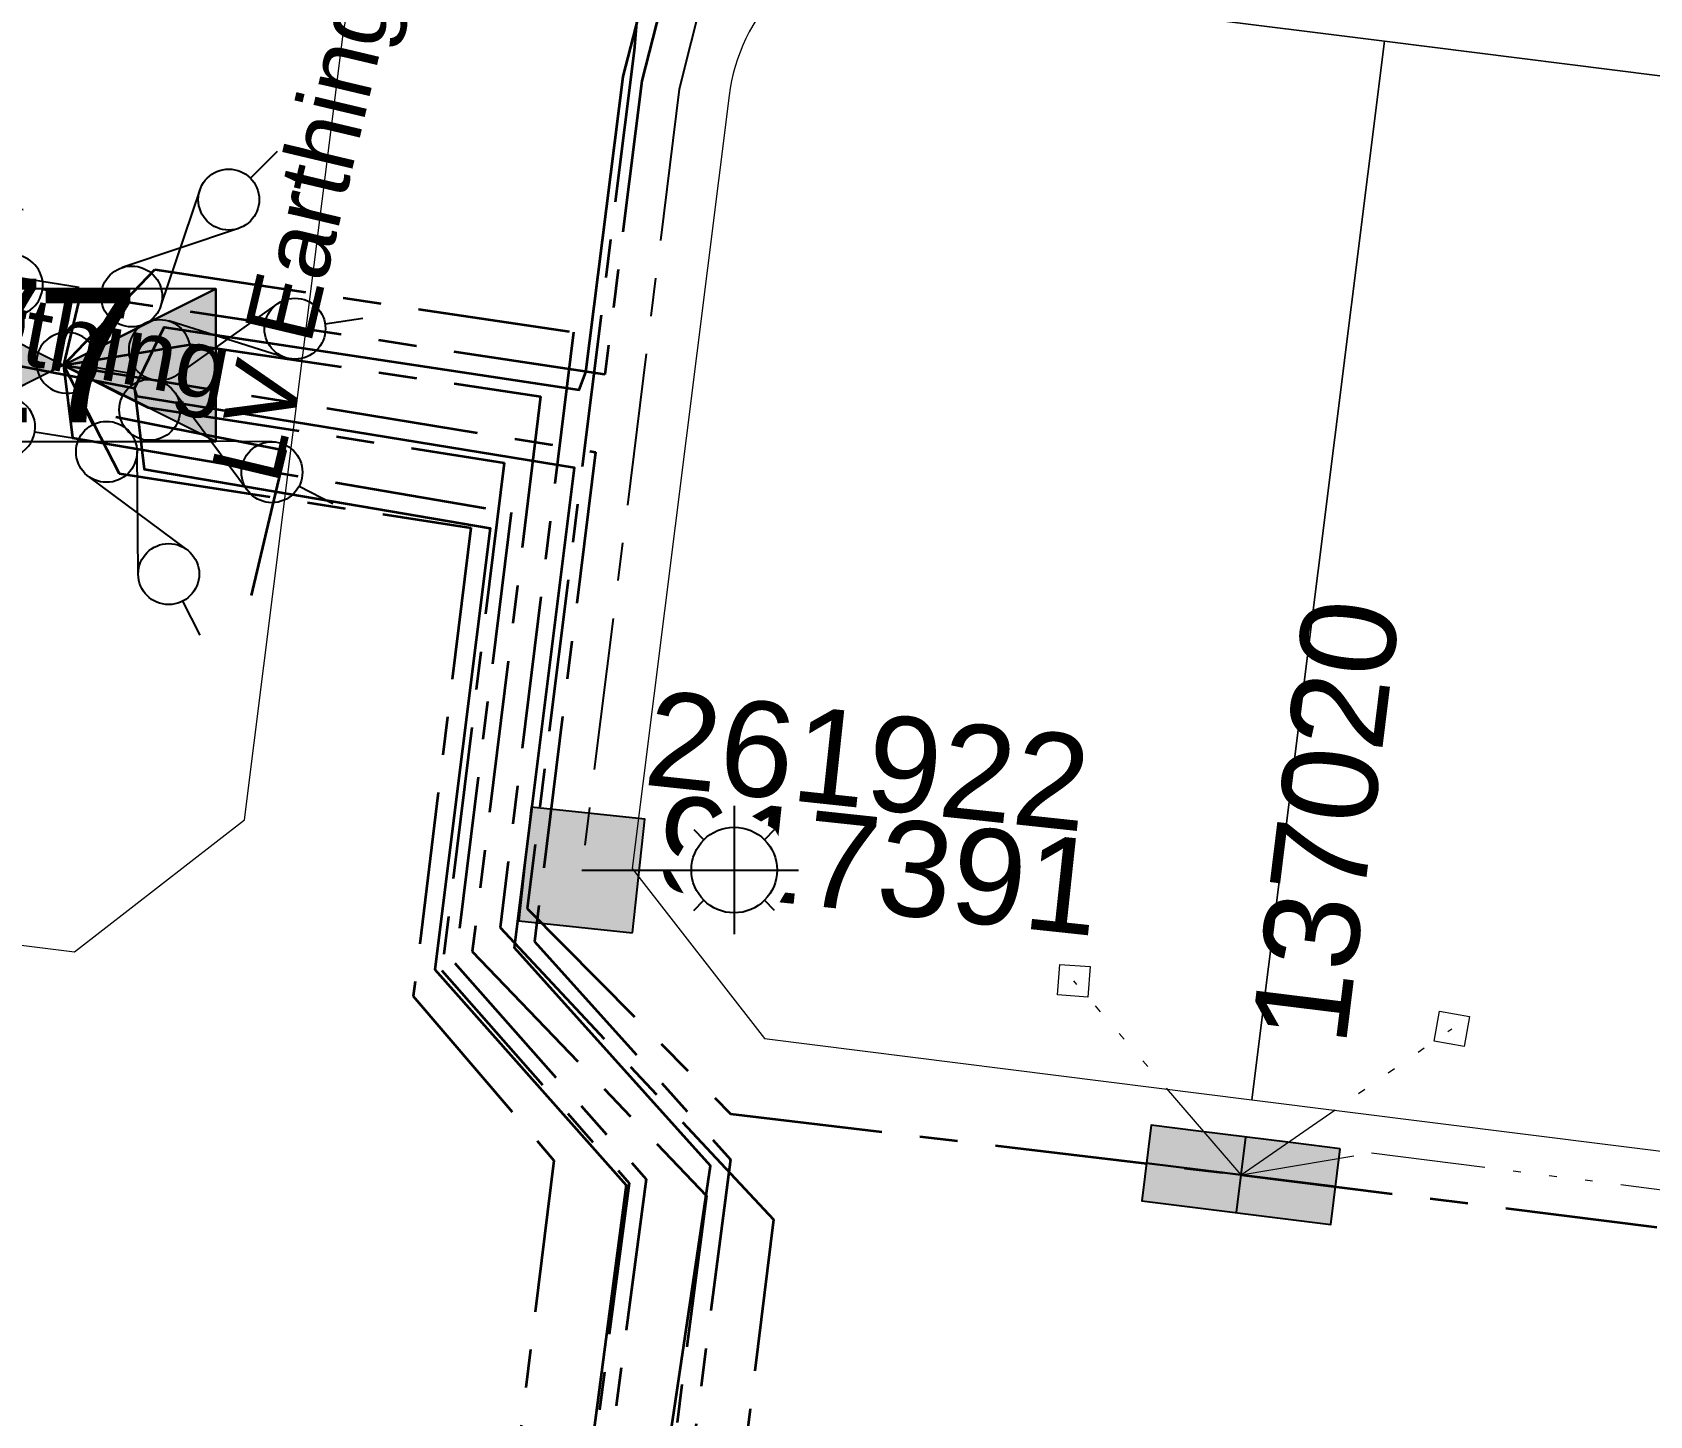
# Model space of a CAD drawing. Header units: metres. Extents: x 264899 to 270320, y 6185871 to 6191197.
# Drawn here: x 268021.67 to 268064.12, y 6186492.77 to 6186529.08 of the extents above; entities that cross this region are included whole.
import ezdxf
from ezdxf.enums import TextEntityAlignment as Align

# ---------------------------------------------------------------- set-up
doc = ezdxf.new("R2010")
doc.units = ezdxf.units.M
doc.linetypes.add('Cable Exist UG', pattern=[7, 4, -1, 1, -1])
doc.linetypes.add('PHANTOMX2', pattern=[6.6, 3, -0.75, 0.2, -0.75, 0.2, -0.75, 0.2, -0.75])
doc.layers.get('0').update_dxf_attribs({"color": 6})
for name, color, linetype, lineweight in [('_User_HV_Exist', 1, 'Continuous', 35), ('_User_LV_Exist', 5, 'Continuous', 35), ('Cadastre Land Parcels_SP_EXT', 118, 'Continuous', 15), ('Mains_HV_EXT', 13, 'Continuous', 25), ('Mains_LV_EXT', 163, 'Continuous', 25), ('Mains_LV_SL_EXT', 135, 'Continuous', 25), ('Services_SP_EXT', 42, 'PHANTOMX2', 20)]:
    doc.layers.add(name, color=color, linetype=linetype, lineweight=lineweight)
for name, color, linetype in [('Equip_HV_EXT', 7, 'Continuous'), ('Equip_LV_EXT', 7, 'Continuous'), ('Equip_SP_SL_EXT', 7, 'Continuous'), ('Sub_SP_EXT', 7, 'Continuous'), ('SupportsUG_SP_LV_EXT', 7, 'Continuous'), ('SupportsUG_SP_LV_SL_EXT', 7, 'Continuous')]:
    doc.layers.add(name, color=color, linetype=linetype)
doc.layers.get('0').freeze()
doc.styles.add('COLUMN_LABEL', font='arial.ttf', dxfattribs={"height": 2})
doc.styles.add('iecARIAL', font='arial.ttf', dxfattribs={"height": 2})
doc.styles.add('POLE_LABEL', font='arial.ttf', dxfattribs={"height": 2})
doc.styles.add('SL_LABEL', font='arial.ttf', dxfattribs={"height": 2})
doc.styles.get("Standard").update_dxf_attribs({"font": 'arial.ttf'})
doc.styles.add('SWITCH_LABEL', font='arial.ttf', dxfattribs={"height": 2})
doc.linetypes.add('Cable E UG', pattern='A,5,-0.1,["E",Standard,S=1.5,R=0,X=0,Y=-0.75],-1.45', length=6.55)

# ---------------------------------------------------------------- blocks, each defined once
blk = doc.blocks.new('SUB_PADMOUNT_EXT')
at = {"ltscale": 10}
h = blk.add_hatch(color=256, dxfattribs=at)
h.dxf.hatch_style = 1
h.paths.add_polyline_path([(4, -2), (0, 0), (4, 2)])
h.paths.add_polyline_path([(-4, -2), (-4, 2), (0, 0)])
blk.add_line((4, 2), (-4, -2))
blk.add_lwpolyline([(-4, -2), (4, -2), (4, 2), (-4, 2)], close=True)
at = {"ltscale": 10, "flags": 128}
for points in [[(-4, -2), (-4, 2), (0, 0)], [(4, -2), (0, 0), (4, 2)]]:
    blk.add_lwpolyline(points, close=True, dxfattribs=at)
at = {"flags": 8}
blk.add_attdef('ASSET_NUM', text='', height=2.5, dxfattribs=at).set_placement((0, 5), align=Align.MIDDLE_CENTER)
for tag, flags, p in [('STREET_CODE', 9, (1.5, 0)), ('OPERATING_VOLTAGE', 9, (1.5, -0.4)), ('NO_PHASES', 9, (1.5, -0.2)), ('ORIENTATION', 9, (1.5, -0.6)), ('OWNED_BY', 9, (1.5, -0.8)), ('OPERATED_BY', 9, (1.5, -1)), ('MAINTAINED_BY', 9, (1.5, -1.2)), ('SECONDARY_VOLTAGE', 9, (1.5, -1.6)), ('STATE', 9, (1.5, -1.8)), ('CONSTRUCTED_VOLTAGE', 9, (1.5, -1.4)), ('SUBSTATION_TYPE', 9, (1.5, -2.2)), ('PARENT', 9, (1.5, -2)), ('USAGE', 9, (1.5, -2.4)), ('LEGEND', 9, (1.5, -2.6)), ('SUBURB', 9, (1.5, -2.8)), ('STREETNAME', 9, (1.5, -3)), ('LOCATION', 9, (1.5, -3.2)), ('NOTES', 9, (1.5, -3.4)), ('Z', 1, (1.5, -3.6))]:
    blk.add_attdef(tag, text='', height=0.2, dxfattribs=dict(flags=flags)).set_placement(p, align=Align.MIDDLE_LEFT)
blk = doc.blocks.new('COLUMN_EXT')
blk.add_hatch(color=256).paths.add_polyline_path([(1.5, -1.5), (1.5, 1.5), (-1.5, 1.5), (-1.5, -1.5)])
blk.add_lwpolyline([(1.5, 1.5), (-1.5, 1.5), (-1.5, -1.5), (1.5, -1.5)], close=True)
at = {"flags": 1}
blk.add_attdef('Z', (-1.813, 2.351), '', height=0.2, rotation=180, dxfattribs=at)
at = {"flags": 9}
for tag, p in [('STREETNAME', (-1.813, 1.6)), ('SUBURB', (-1.813, 1.8)), ('NOTES', (-1.813, 2)), ('LOCATION', (-1.813, 1.4)), ('LEGEND', (-1.813, 1.2)), ('USAGE', (-1.813, 1)), ('STATE', (-1.813, 0.8)), ('COLUMN_TYPE', (-1.813, 0.4)), ('OWNED_BY', (-1.813, 0.6))]:
    blk.add_attdef(tag, text='', height=0.2, rotation=180, dxfattribs=at).set_placement(p, align=Align.MIDDLE_LEFT)
for tag, style, p in [('STRUCTURE_PLANT_NUMBER', 'POLE_LABEL', (-1.813, -0.031)), ('STREET_CODE', 'COLUMN_LABEL', (-1.813, 0.2))]:
    blk.add_attdef(tag, text='', height=0.2, rotation=180, dxfattribs=dict(at, style=style)).set_placement(p, align=Align.MIDDLE_LEFT)
at = {"style": 'COLUMN_LABEL', "width": 0.9, "flags": 8}
blk.add_attdef('ASSET_NUM', text='', height=2, rotation=270, dxfattribs=at).set_placement((2, -4), align=Align.MIDDLE_LEFT)
blk = doc.blocks.new('PILLAR_EXT')
blk.add_hatch(color=256).paths.add_polyline_path([(-2.5, 1), (-2.5, -1), (2.5, -1), (2.5, 1)])
for p, q in [((0, 1), (0, -1)), ((-2.5, 0), (2.5, 0))]:
    blk.add_line(p, q)
at = {"ltscale": 10}
blk.add_line((2.5, 0), (-2.5, 0), dxfattribs=at)
blk.add_lwpolyline([(-2.5, -1), (-1.25, -1), (1.25, -1), (2.5, -1), (2.5, 1), (-2.5, 1)], close=True)
at = {"width": 0.9, "flags": 8}
blk.add_attdef('ASSET_NUM', text='', height=2, rotation=90, dxfattribs=at).set_placement((-2, 4), align=Align.MIDDLE_LEFT)
for tag, p, flags in [('OWNED_BY', (0, -0.2), 9), ('STATE', (0, -0.4), 9), ('SUPPORT_TYPE', (0, -0.6), 9), ('USAGE', (0, -0.8), 9), ('LEGEND', (0, -1), 9), ('LOCATION', (0, -1.2), 9), ('NOTES', (0, -1.4), 9), ('STREETNAME', (0, -1.8), 9), ('PARENT', (0, -1.6), 9), ('SUBURB', (0, -2), 1)]:
    blk.add_attdef(tag, p, '', height=0.2, dxfattribs=dict(flags=flags))
blk = doc.blocks.new('SL_LANTERN_EXT')
at = {"flags": 9}
for tag, p in [('LRATECODE', (-7.4, 0)), ('LOUTREACHVOCAB', (-7.2, 0)), ('LOUTREACH', (-7, 0)), ('LANTNUMBER', (-6.6, 0)), ('LNEW', (-6.4, 0)), ('LMASTVOCAB', (-6.2, 0)), ('LMAST', (-6, 0)), ('LLAMPVOCAB', (-5.8, 0)), ('LLAMP', (-5.6, 0)), ('LEXIST', (-5.4, 0)), ('LCHARGE3PERCENT', (-5.2, 0)), ('LCHARGE3', (-5, 0)), ('LCHARGE2PERCENT', (-4.8, 0)), ('LCHARGE2', (-4.6, 0)), ('LCHARGE1PERCENT', (-4.4, 0)), ('LCHARGE1', (-4.2, 0)), ('LCATEGORY', (-4, 0)), ('LBRACKETVOCAB', (-3.8, 0)), ('LBRACKET', (-3.6, 0)), ('LKINGHEIGHT', (-3.4, 0)), ('CREPLACE', (-3.2, 0)), ('CREMOVE', (-3, 0)), ('CNUMBER', (-2.8, 0)), ('CNEW', (-2.6, 0)), ('CEXIST', (-2.4, 0)), ('USAGE', (-2.2, 0)), ('STATE', (-2, 0)), ('OWNED_BY', (-1.8, 0)), ('ORIENTATION', (-1.6, 0)), ('OPERATING_VOLTAGE', (-1.4, 0)), ('NO_PHASES', (-1.2, 0)), ('LANTERN_TYPE', (-1, 0)), ('LANTERN_PURPOSE', (-0.8, 0)), ('CONTROL_TYPE', (-0.6, 0)), ('CONSTRUCTED_VOLTAGE', (-0.4, 0))]:
    blk.add_attdef(tag, text='', height=0.001, rotation=270, dxfattribs=at).set_placement(p, align=Align.MIDDLE_LEFT)
at = {"style": 'SL_LABEL', "flags": 9}
blk.add_attdef('STREET_CODE', text='', height=0.001, rotation=270, dxfattribs=at).set_placement((0.001, 0), align=Align.MIDDLE_LEFT)
at = {"flags": 1}
blk.add_attdef('Z', (0, 0), '', height=0.001, rotation=270, dxfattribs=at)
at = {"width": 0.9}
blk.add_attdef('LNUMBER', text='', height=1, dxfattribs=at).set_placement((7, -1), align=Align.MIDDLE_LEFT)
at = {"flags": 9}
for tag, p in [('LREMOVE', (0, -7.6)), ('LREPLACE', (0, -7.8)), ('LTYPE', (0, -8)), ('LTYPEVOCAB', (0, -8.2)), ('LEGEND', (0, -8.4)), ('SUBURB', (0, -8.6)), ('STREETNAME', (0, -8.8)), ('LOCATION', (0, -9)), ('NOTES', (0, -9.2)), ('MAINTAINED_BY', (0, -9.863))]:
    blk.add_attdef(tag, text='', height=0.001, dxfattribs=at).set_placement(p, align=Align.MIDDLE_LEFT)
blk.add_attdef('OPERATED_BY', (0, -9.607), '', height=0.001, dxfattribs=at)
blk.add_wipeout([(5.688, 0), (5.061, -1.061), (4, -1.688), (2.939, -1.061), (2.313, 0), (2.939, 1.061), (4, 1.687), (5.061, 1.061)])
for p, q in [((4, 1.687), (4, 0)), ((2.939, 1.061), (3.205, 0.795)), ((5.061, 1.061), (4.795, 0.795)), ((0, 0), (4, 0)), ((4, 0), (5.688, 0)), ((4, 0), (4, -1.688)), ((2.939, -1.061), (3.205, -0.795)), ((5.061, -1.061), (4.795, -0.795))]:
    blk.add_line(p, q)
blk.add_circle((4, 0), 1.125)
blk = doc.blocks.new('CCP_EXT')
at = {"flags": 9}
for tag, p in [('OWNED_BY', (0, -1)), ('USAGE', (0, -1.2)), ('STATE', (0, -1.8)), ('LEGEND', (0, -1.4)), ('LIFE_SUPPORT', (0, -1.6)), ('NOTES', (0, -2))]:
    blk.add_attdef(tag, text='', height=0.2, dxfattribs=at).set_placement(p, align=Align.MIDDLE_LEFT)
blk.add_wipeout([(0, 0.566), (0.566, 0), (0, -0.566), (-0.566, 0)])
blk.add_lwpolyline([(-0.566, 0), (0, 0.566), (0.566, 0), (0, -0.566), (-0.566, 0)])
at = {"flags": 1}
blk.add_attdef('Z', (0, 0), '', height=0.2, dxfattribs=at)
at = {"flags": 9}
for tag, p in [('CCP_TYPE', (0, 0)), ('CONSTRUCTED_VOLTAGE', (0, -0.2)), ('NO_PHASES', (0, -0.4)), ('OPERATING_VOLTAGE', (0, -0.6)), ('ORIENTATION', (0, -0.8))]:
    blk.add_attdef(tag, text='', height=0.2, dxfattribs=at).set_placement(p, align=Align.MIDDLE_LEFT)
blk = doc.blocks.new('LV_UG_DFUSE_CLOSED_EXT')
for points in [[(5.04, 0.726), (2.156, -0.717)], [(5.049, -0.707), (2.156, 0.717)], [(1, 0), (0, 0)], [(6.2, 0.013), (7.2, 0.013)]]:
    blk.add_lwpolyline(points)
for centre in [(1.8, 0), (5.4, 0.011)]:
    blk.add_circle(centre, 0.8)
at = {"flags": 9}
for tag, p in [('ACTUAL_STATUS', (0, 0)), ('CONSTRUCTED_VOLTAGE', (0, -0.2)), ('NO_PHASES', (0, -0.4)), ('OPERATING_VOLTAGE', (0, -0.6)), ('ORIENTATION', (0, -0.8)), ('STATE', (0, -1)), ('SWITCH_TYPE', (0, -1.2)), ('USAGE', (0, -1.4)), ('NOTES', (0, -1.6))]:
    blk.add_attdef(tag, text='', height=0.2, dxfattribs=at).set_placement(p, align=Align.MIDDLE_LEFT)
at = {"flags": 1}
blk.add_attdef('Z', (0, 0), '', height=0.2, dxfattribs=at)
blk = doc.blocks.new('SWG_HOLEC_SU_EXT')
blk.add_line((1.8, -2), (5.8, -2))
for points in [[(1.8, -0.8, 1), (1.8, 0.8, 1)], [(5.8, -0.8, 1), (5.8, 0.8, 1)]]:
    blk.add_lwpolyline(points, format="xyb", close=True)
for points in [[(1, 0), (0, 0)], [(6.6, 0), (7.6, 0)]]:
    blk.add_lwpolyline(points)
at = {"style": 'SWITCH_LABEL', "flags": 8}
blk.add_attdef('ASSET_NUM', text='', height=2.5, rotation=179.9544, dxfattribs=at).set_placement((-2.4, 0), align=Align.MIDDLE_LEFT)
at = {"flags": 1}
blk.add_attdef('Z', (0, 0), '', height=0.2, dxfattribs=at)
at = {"flags": 9}
for tag, p in [('ACTUAL_STATUS', (0, -0.4)), ('CONSTRUCTED_VOLTAGE', (0, -0.6)), ('NO_PHASES', (0, -0.8)), ('OPERATING_VOLTAGE', (0, -1)), ('ORIENTATION', (0, -1.2)), ('OWNED_BY', (0, -1.4)), ('STATE', (0, -1.8)), ('PARENT', (0, -1.6)), ('SWITCH_TYPE', (0, -2)), ('USAGE', (0, -2.2)), ('STREETNAME', (0, -2.6)), ('LOCATION', (0, -2.4)), ('SUBURB', (0, -2.8)), ('NOTES', (0, -3))]:
    blk.add_attdef(tag, text='', height=0.2, dxfattribs=at).set_placement(p, align=Align.MIDDLE_LEFT)
at = {"style": 'SWITCH_LABEL', "flags": 9}
blk.add_attdef('STREET_CODE', text='', height=0.2, dxfattribs=at).set_placement((0, -0.2), align=Align.MIDDLE_LEFT)

msp = doc.modelspace()

# ---------------------------------------------------------------- linework, layer by layer
at = {"layer": '_User_HV_Exist', "linetype": 'Cable Exist UG'}
msp.add_lwpolyline([(268109.711, 6186613.144), (268104.511, 6186608.328), (268111.06, 6186601.015), (268111.06, 6186601.015), (268104.778, 6186594.954), (268092.695, 6186583.453), (268079.616, 6186570.968), (268066.634, 6186558.528), (268039.719, 6186532.808), (268038.639, 6186531.604), (268037.671, 6186527.81), (268036.7, 6186520.097), (268022.928, 6186522.179), (268022.492, 6186520.342)], dxfattribs=at)
at = {"layer": '_User_HV_Exist', "linetype": 'Cable E UG'}
for points in [[(268024.354, 6186519.726), (268025.136, 6186521.34), (268025.136, 6186521.34), (268036.027, 6186519.693), (268036.203, 6186520.159), (268036.203, 6186520.159), (268037.182, 6186527.923), (268038.198, 6186531.861), (268039.359, 6186533.155), (268066.287, 6186558.888), (268079.269, 6186571.328), (268092.348, 6186583.813), (268104.43, 6186595.314), (268110.367, 6186601.042), (268104.137, 6186607.996), (268103.769, 6186608.418), (268103.769, 6186608.418), (268107.756, 6186612.12), (268107.826, 6186612.936)], [(268024.354, 6186519.726), (268006.805, 6186523.124)], [(268023.868, 6186518.983), (268028.32, 6186518.101), (268027.971, 6186516.629)], [(268027.971, 6186516.629), (268027.416, 6186514.294)]]:
    msp.add_lwpolyline(points, dxfattribs=at)
at = {"layer": '_User_LV_Exist', "linetype": 'Cable Exist UG'}
msp.add_lwpolyline([(268053.397, 6186499.088), (268103.575, 6186492.789)], dxfattribs=at)
at = {"layer": 'Cadastre Land Parcels_SP_EXT', "linetype": 'Continuous'}
for points in [[(268089.117, 6186534.388), (268068.704, 6186556.388), (268041.876, 6186530.76), (268057.16, 6186528.843), (268073.833, 6186526.751), (268080.275, 6186525.942), (268089.117, 6186534.388)], [(268057.16, 6186528.843), (268041.876, 6186530.76), (268041.431, 6186530.335), (268041.292, 6186530.198), (268041.159, 6186530.054), (268041.031, 6186529.905), (268040.91, 6186529.751), (268040.795, 6186529.592), (268040.687, 6186529.429), (268040.585, 6186529.262), (268040.49, 6186529.091), (268040.402, 6186528.916), (268040.321, 6186528.738), (268040.247, 6186528.556), (268040.181, 6186528.372), (268040.121, 6186528.185), (268040.07, 6186527.997), (268040.027, 6186527.806), (268039.991, 6186527.613), (268039.962, 6186527.419), (268037.417, 6186507.13), (268040.888, 6186502.663), (268053.676, 6186501.057), (268057.16, 6186528.843)], [(268073.833, 6186526.751), (268057.16, 6186528.843), (268053.676, 6186501.057), (268070.348, 6186498.963), (268073.833, 6186526.751)]]:
    msp.add_lwpolyline(points, close=True, dxfattribs=at)
msp.add_lwpolyline([(268014.638, 6186505.955), (268022.776, 6186504.938), (268027.242, 6186508.408), (268027.242, 6186508.408), (268029.787, 6186528.692), (268029.834, 6186529.033), (268029.888, 6186529.374)], dxfattribs=at)
at = {"layer": 'Mains_HV_EXT', "linetype": 'Cable Exist UG'}
msp.add_lwpolyline([(268109.711, 6186613.144), (268104.511, 6186608.328), (268111.06, 6186601.015), (268111.06, 6186601.015), (268104.778, 6186594.954), (268092.695, 6186583.453), (268079.616, 6186570.968), (268066.634, 6186558.528), (268039.719, 6186532.808), (268038.639, 6186531.604), (268037.671, 6186527.81), (268036.7, 6186520.097), (268022.928, 6186522.179), (268022.492, 6186520.342)], dxfattribs=at)
at = {"layer": 'Mains_HV_EXT', "linetype": 'Cable E UG'}
for points in [[(268024.354, 6186519.726), (268025.136, 6186521.34), (268025.136, 6186521.34), (268036.027, 6186519.693), (268036.203, 6186520.159), (268036.203, 6186520.159), (268037.182, 6186527.923), (268038.198, 6186531.861), (268039.359, 6186533.155), (268066.287, 6186558.888), (268079.269, 6186571.328), (268092.348, 6186583.813), (268104.43, 6186595.314), (268110.367, 6186601.042), (268104.137, 6186607.996), (268103.769, 6186608.418), (268103.769, 6186608.418), (268107.756, 6186612.12), (268107.826, 6186612.936)], [(268024.354, 6186519.726), (268006.805, 6186523.124)], [(268023.868, 6186518.983), (268028.32, 6186518.101), (268027.971, 6186516.629)], [(268027.971, 6186516.629), (268027.416, 6186514.294)]]:
    msp.add_lwpolyline(points, dxfattribs=at)
at = {"layer": 'Mains_LV_EXT', "linetype": 'Cable Exist UG'}
msp.add_lwpolyline([(268053.397, 6186499.088), (268103.575, 6186492.789)], dxfattribs=at)
at = {"layer": 'Services_SP_EXT'}
msp.add_lwpolyline([(268053.397, 6186499.088), (268056.82, 6186499.669), (268056.82, 6186499.669), (268070.237, 6186497.952), (268075.618, 6186500.807)], dxfattribs=at)

# ---------------------------------------------------------------- block references
at = {"layer": 'Equip_HV_EXT'}
ref = msp.add_blockref('SWG_HOLEC_SU_EXT', (268022.928, 6186522.179), dxfattribs=dict(at, rotation=171.6802411645291))
ref.add_attrib('ASSET_NUM', 'C8298', dxfattribs={"layer": '0', "height": 2.5, "style": 'SWITCH_LABEL'}).set_placement((268020.529, 6186523.429), align=Align.BOTTOM_RIGHT)
ref = msp.add_blockref('SWG_HOLEC_SU_EXT', (268024.354, 6186520.116), dxfattribs=dict(at, rotation=170.7810813348501))
ref.add_attrib('ASSET_NUM', 'C8297', dxfattribs={"layer": '0', "height": 2.5, "style": 'SWITCH_LABEL'}).set_placement((268021.955, 6186521.366), align=Align.MIDDLE_RIGHT)
ref = msp.add_blockref('SWG_HOLEC_SU_EXT', (268022.726, 6186518.435), dxfattribs=dict(at, rotation=170.968928191344))
ref.add_attrib('ASSET_NUM', 'C8295', dxfattribs={"layer": '0', "height": 2.5, "style": 'SWITCH_LABEL'}).set_placement((268020.327, 6186519.685), align=Align.TOP_RIGHT)
at = {"layer": 'Equip_LV_EXT'}
for p, rotation in [((268023.004, 6186520.877), 44.78108130601591), ((268023.231, 6186520.465), 8.781081147806029), ((268023.154, 6186519.992), 332.7810813309308), ((268022.809, 6186519.673), 296.7810811935132)]:
    msp.add_blockref('LV_UG_DFUSE_CLOSED_EXT', p, dxfattribs=dict(at, rotation=rotation))
at = {"layer": 'Sub_SP_EXT'}
ref = msp.add_blockref('SUB_PADMOUNT_EXT', (268022.492, 6186520.342), dxfattribs=at)
ref.add_attrib('ASSET_NUM', '34827', dxfattribs={"layer": '0', "height": 3.5}).set_placement((268024.492, 6186520.592), align=Align.MIDDLE_RIGHT)
at = {"layer": 'SupportsUG_SP_LV_EXT'}
ref = msp.add_blockref('PILLAR_EXT', (268053.397, 6186499.088), dxfattribs=dict(at, rotation=172.8918030135714))
ref.add_attrib('ASSET_NUM', '137020', dxfattribs={"layer": '0', "height": 2.5, "rotation": 82.9665, "style": 'iecARIAL'}).set_placement((268054.897, 6186502.588), align=Align.MIDDLE_LEFT)
at = {"layer": 'SupportsUG_SP_LV_SL_EXT'}
ref = msp.add_blockref('COLUMN_EXT', (268036.094, 6186507.089), dxfattribs=dict(at, rotation=263.8977902856074))
ref.add_attrib('ASSET_NUM', '917391', dxfattribs={"layer": '0', "height": 2.5, "rotation": 353.8978, "style": 'COLUMN_LABEL'}).set_placement((268038.094, 6186507.839), align=Align.MIDDLE_LEFT)

# ---------------------------------------------------------------- texts
at = {"layer": 'Mains_HV_EXT'}
for s, rotation, p in [('LV Earthing', 76.6567, (268028.1, 6186517.173)), ('HV Earthing', 349.2866, (268013.351, 6186521.885))]:
    msp.add_text(s, height=1.8, rotation=rotation, dxfattribs=at).set_placement(p)

# ---------------------------------------------------------------- next in the draw order: block references
at = {"layer": 'Equip_SP_SL_EXT'}
ref = msp.add_blockref('SL_LANTERN_EXT', (268036.094, 6186507.089), dxfattribs=at)
ref.add_attrib('ASSET_NUM', '261922', dxfattribs={"layer": '0', "height": 2.5, "rotation": 353.8978, "style": 'iecARIAL'}).set_placement((268037.594, 6186508.589), align=Align.BOTTOM_LEFT)
at = {"layer": 'Services_SP_EXT'}
for p, rotation in [((268049.006, 6186504.184), 310.7355350534244), ((268058.926, 6186502.92), 214.7355348051488)]:
    msp.add_blockref('CCP_EXT', p, dxfattribs=dict(at, rotation=rotation))

# ---------------------------------------------------------------- next in the draw order: linework, layer by layer
at = {"layer": '_User_HV_Exist', "linetype": 'Cable Exist UG'}
msp.add_lwpolyline([(268022.492, 6186520.342), (268022.726, 6186518.435), (268034.242, 6186516.475), (268034.242, 6186516.475), (268032.765, 6186504.64), (268037.779, 6186498.975), (268036.363, 6186488.164), (268036.363, 6186488.164), (268017.454, 6186490.538), (268011.694, 6186491.199), (268011.694, 6186491.199, 0.417774), (267987.346, 6186471.52), (267987.346, 6186471.52), (267985.484, 6186458.885), (267984.272, 6186457.344)], format="xyb", dxfattribs=at)
msp.add_lwpolyline([(268022.492, 6186520.342), (268036.455, 6186518.062), (268036.455, 6186518.062), (268034.852, 6186505.214), (268039.998, 6186499.489), (268038.482, 6186487.837), (268038.482, 6186487.837), (268054.683, 6186485.806), (268148.944, 6186474.028)], dxfattribs=at)
at = {"layer": '_User_HV_Exist', "linetype": 'Cable E UG'}
msp.add_lwpolyline([(268024.354, 6186519.726), (268024.609, 6186517.608), (268024.609, 6186517.608), (268033.686, 6186516.062), (268032.241, 6186504.478), (268037.254, 6186498.814), (268035.932, 6186488.722), (268017.514, 6186491.034), (268011.75, 6186491.696), (268011.75, 6186491.696, 0.417621), (267986.85, 6186471.581), (267986.85, 6186471.581), (267985.009, 6186459.09), (267984.25, 6186457.347)], format="xyb", dxfattribs=at)
msp.add_lwpolyline([(268148.772, 6186474.604), (268054.55, 6186486.344), (268037.851, 6186488.438), (268039.472, 6186499.326), (268034.328, 6186505.05), (268035.899, 6186517.646), (268024.425, 6186519.52), (268024.354, 6186519.726)], dxfattribs=at)
at = {"layer": '_User_LV_Exist', "linetype": 'Cable Exist UG'}
for points in [[(268067.329, 6186557.809), (268064.937, 6186558.28), (268064.937, 6186558.28), (268038.999, 6186533.503), (268037.758, 6186532.119), (268037.467, 6186528.598), (268034.657, 6186506.077), (268034.657, 6186506.077), (268039.997, 6186500.69), (268053.324, 6186499.097)], [(268022.492, 6186520.342), (268024.885, 6186522.851), (268024.885, 6186522.851), (268035.876, 6186521.208), (268035.876, 6186521.208), (268033.951, 6186505.576), (268041.127, 6186497.911), (268040.31, 6186491.291), (268088.092, 6186485.089)], [(268022.492, 6186520.342), (268025.82, 6186520.883), (268025.82, 6186520.883), (268035.014, 6186519.522), (268033.218, 6186504.952), (268039.363, 6186498.539), (268038.32, 6186490.474), (268087.956, 6186483.939), (268106.517, 6186481.608), (268106.517, 6186481.608), (268117.861, 6186480.184), (268119.485, 6186476.67), (268119.485, 6186476.67), (268124.513, 6186476.04)], [(268022.492, 6186520.342), (268024.711, 6186519.233), (268034.059, 6186517.781), (268034.059, 6186517.781), (268032.417, 6186504.447), (268037.336, 6186498.869), (268036.155, 6186489.869), (268036.155, 6186489.869), (268043.042, 6186489.005), (268044.192, 6186488.129), (268044.192, 6186488.129), (268056.344, 6186486.567), (268057.372, 6186484.48), (268057.372, 6186484.48), (268087.702, 6186480.71)], [(268022.492, 6186520.342), (268023.955, 6186517.497), (268023.955, 6186517.497), (268033.184, 6186516.072), (268033.184, 6186516.072), (268031.669, 6186503.778), (268035.364, 6186499.462), (268033.878, 6186487.484), (268033.878, 6186487.484), (268036.698, 6186487.053)]]:
    msp.add_lwpolyline(points, dxfattribs=at)
at = {"layer": 'Mains_HV_EXT', "linetype": 'Cable Exist UG'}
msp.add_lwpolyline([(268022.492, 6186520.342), (268022.726, 6186518.435), (268034.242, 6186516.475), (268034.242, 6186516.475), (268032.765, 6186504.64), (268037.779, 6186498.975), (268036.363, 6186488.164), (268036.363, 6186488.164), (268017.454, 6186490.538), (268011.694, 6186491.199), (268011.694, 6186491.199, 0.417774), (267987.346, 6186471.52), (267987.346, 6186471.52), (267985.484, 6186458.885), (267984.272, 6186457.344)], format="xyb", dxfattribs=at)
msp.add_lwpolyline([(268022.492, 6186520.342), (268036.455, 6186518.062), (268036.455, 6186518.062), (268034.852, 6186505.214), (268039.998, 6186499.489), (268038.482, 6186487.837), (268038.482, 6186487.837), (268054.683, 6186485.806), (268148.944, 6186474.028)], dxfattribs=at)
at = {"layer": 'Mains_HV_EXT', "linetype": 'Cable E UG'}
msp.add_lwpolyline([(268024.354, 6186519.726), (268024.609, 6186517.608), (268024.609, 6186517.608), (268033.686, 6186516.062), (268032.241, 6186504.478), (268037.254, 6186498.814), (268035.932, 6186488.722), (268017.514, 6186491.034), (268011.75, 6186491.696), (268011.75, 6186491.696, 0.417621), (267986.85, 6186471.581), (267986.85, 6186471.581), (267985.009, 6186459.09), (267984.25, 6186457.347)], format="xyb", dxfattribs=at)
msp.add_lwpolyline([(268148.772, 6186474.604), (268054.55, 6186486.344), (268037.851, 6186488.438), (268039.472, 6186499.326), (268034.328, 6186505.05), (268035.899, 6186517.646), (268024.425, 6186519.52), (268024.354, 6186519.726)], dxfattribs=at)
at = {"layer": 'Mains_LV_EXT', "linetype": 'Cable Exist UG'}
for points in [[(268067.329, 6186557.809), (268064.937, 6186558.28), (268064.937, 6186558.28), (268038.999, 6186533.503), (268037.758, 6186532.119), (268037.467, 6186528.598), (268034.657, 6186506.077), (268034.657, 6186506.077), (268039.997, 6186500.69), (268053.324, 6186499.097)], [(268022.492, 6186520.342), (268024.885, 6186522.851), (268024.885, 6186522.851), (268035.876, 6186521.208), (268035.876, 6186521.208), (268033.951, 6186505.576), (268041.127, 6186497.911), (268040.31, 6186491.291), (268088.092, 6186485.089)], [(268022.492, 6186520.342), (268025.82, 6186520.883), (268025.82, 6186520.883), (268035.014, 6186519.522), (268033.218, 6186504.952), (268039.363, 6186498.539), (268038.32, 6186490.474), (268087.956, 6186483.939), (268106.517, 6186481.608), (268106.517, 6186481.608), (268117.861, 6186480.184), (268119.485, 6186476.67), (268119.485, 6186476.67), (268124.513, 6186476.04)], [(268022.492, 6186520.342), (268024.711, 6186519.233), (268034.059, 6186517.781), (268034.059, 6186517.781), (268032.417, 6186504.447), (268037.336, 6186498.869), (268036.155, 6186489.869), (268036.155, 6186489.869), (268043.042, 6186489.005), (268044.192, 6186488.129), (268044.192, 6186488.129), (268056.344, 6186486.567), (268057.372, 6186484.48), (268057.372, 6186484.48), (268087.702, 6186480.71)], [(268022.492, 6186520.342), (268023.955, 6186517.497), (268023.955, 6186517.497), (268033.184, 6186516.072), (268033.184, 6186516.072), (268031.669, 6186503.778), (268035.364, 6186499.462), (268033.878, 6186487.484), (268033.878, 6186487.484), (268036.698, 6186487.053)]]:
    msp.add_lwpolyline(points, dxfattribs=at)
at = {"layer": 'Mains_LV_SL_EXT', "linetype": 'Cable Exist UG'}
msp.add_lwpolyline([(268040.391, 6186532.06), (268039.52, 6186531.089), (268038.651, 6186527.586), (268036.094, 6186507.089)], dxfattribs=at)
at = {"layer": 'Services_SP_EXT'}
for points in [[(268053.397, 6186499.088), (268049.006, 6186504.184)], [(268053.397, 6186499.088), (268058.926, 6186502.92)]]:
    msp.add_lwpolyline(points, dxfattribs=at)

doc.saveas('drawing.dxf')
